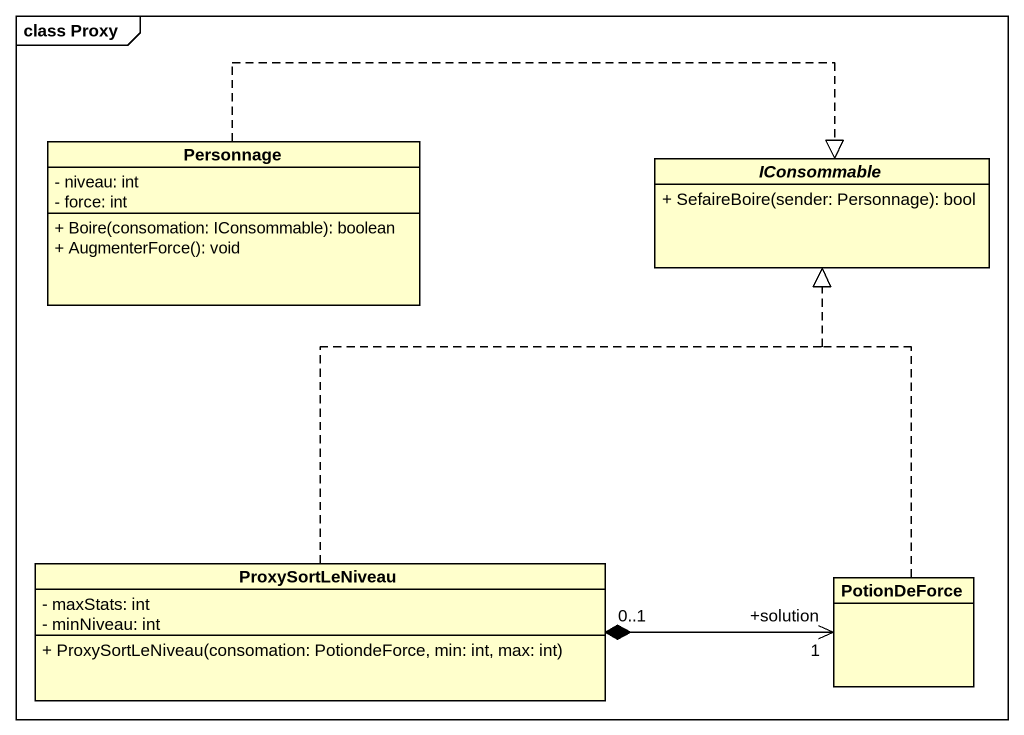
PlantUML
@startuml
mainframe class Proxy
hide circle
hide empty members
skinparam classAttributeIconSize 0
class Personnage {
  - niveau: int
  - force: int
  + Boire(consomation: IConsommable): boolean
  + AugmenterForce(): void
}
abstract class IConsommable {
  + SefaireBoire(sender: Personnage): bool
}
class ProxySortLeNiveau {
  - maxStats: int
  - minNiveau: int
  + ProxySortLeNiveau(consomation: PotiondeForce, min: int, max: int)
}
class PotionDeForce
Personnage .right.|> IConsommable
ProxySortLeNiveau .up.|> IConsommable
PotionDeForce .up.|> IConsommable
PotionDeForce "+solution\n1" <-left-* "0..1" ProxySortLeNiveau
@enduml
